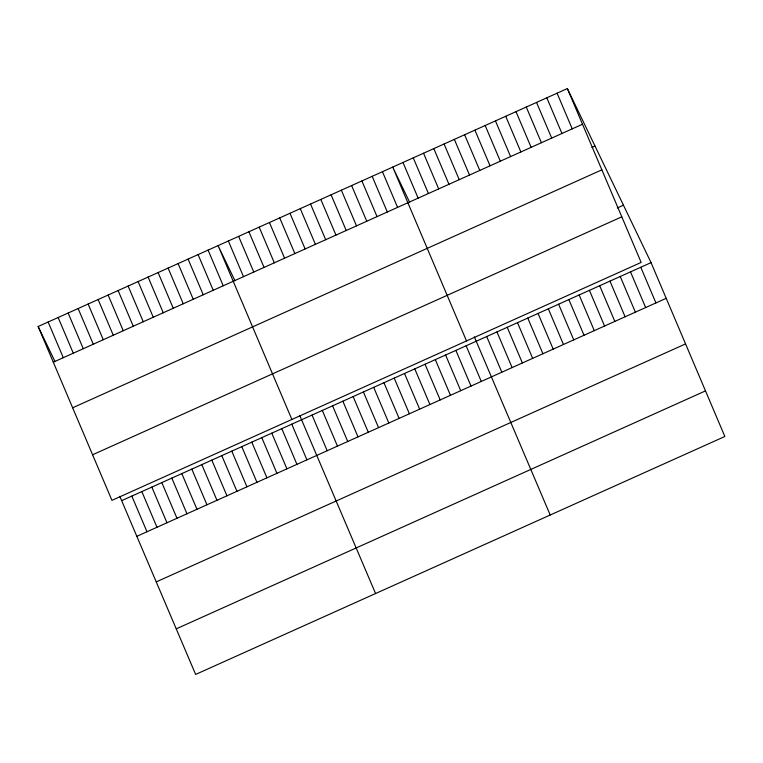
<?xml version="1.0" encoding="UTF-8"?>
<svg xmlns="http://www.w3.org/2000/svg" width="763" height="763" viewBox="0 0 763 763"><rect width="100%" height="100%" fill="white"/><g stroke="black" fill="none" stroke-linecap="round" stroke-linejoin="round"><path stroke-width="1.14" d="M567.357 88.565L641.158 262.424L111.942 500.366L38.15 326.507L567.357 88.565L651.058 262.634L724.85 436.493L195.643 674.435L119.801 496.322M53.296 362.187L582.503 124.245M591.897 147.402L594.978 146.01M72.647 407.785L601.864 169.844M617.277 207.965L623.438 205.199M92.59 454.767L621.797 216.826M121.842 500.576L651.058 262.634M136.987 536.255L666.194 298.314M156.339 581.854L685.555 343.913M176.282 628.836L705.498 390.894M409.597 202.195L392.726 167.087L466.517 340.937M474.367 336.903L550.209 515.006M234.956 280.717L218.084 245.61L291.876 419.459M299.725 415.425L375.568 593.528M38.15 326.507L55.031 361.614M640.777 267.26L655.922 302.93M557.085 93.191L572.231 128.861M630.505 271.876L645.651 307.556M546.813 97.807L561.959 133.487M620.233 276.492L635.379 312.172M536.542 102.423L551.687 138.103M609.961 281.118L625.107 316.788M526.27 107.049L541.415 142.719M599.689 285.734L614.835 321.404M515.998 111.665L531.143 147.335M589.418 290.35L604.563 326.03M505.726 116.281L520.871 151.961M579.146 294.966L594.291 330.646M495.454 120.897L510.59 156.577M568.874 299.592L584.019 335.262M485.182 125.523L500.318 161.193M558.602 304.208L573.738 339.888M474.901 130.139L490.046 165.819M548.33 308.824L563.466 344.504M464.629 134.755L479.774 170.435M538.049 313.45L553.194 349.12M454.357 139.381L469.503 175.051M527.777 318.066L542.922 353.736M444.085 143.997L459.231 179.667M517.505 322.682L532.65 358.362M433.813 148.613L448.959 184.293M507.233 327.298L522.378 362.978M423.541 153.229L438.687 188.909M496.961 331.924L512.107 367.594M413.269 157.855L428.415 193.525M486.689 336.54L501.835 372.22M402.998 162.471L418.134 198.151M466.145 345.782L481.281 381.452M382.444 171.713L397.59 207.383M455.873 350.398L471.009 386.068M372.172 176.329L387.318 212M445.592 355.014L460.738 390.694M361.9 180.945L377.046 216.625M435.32 359.631L450.466 395.31M351.629 185.562L366.774 221.241M425.048 364.256L440.194 399.926M341.357 190.187L356.502 225.858M414.776 368.872L429.922 404.552M331.085 194.803L346.23 230.483M404.504 373.489L419.65 409.168M320.813 199.42L335.958 235.099M394.233 378.114L409.378 413.784M310.541 204.045L325.677 239.716M383.961 382.73L399.106 418.401M300.269 208.661L315.405 244.332M373.689 387.346L388.825 423.026M289.988 213.278L305.133 248.957M363.417 391.963L378.553 427.642M279.716 217.894L294.861 253.574M353.135 396.588L368.281 432.259M269.444 222.519L284.589 258.19M342.864 401.204L358.009 436.884M259.172 227.136L274.318 262.815M332.592 405.821L347.737 441.5M248.9 231.752L264.046 267.431M322.32 410.446L337.465 446.117M238.628 236.377L253.774 272.048M312.048 415.062L327.193 450.733M228.356 240.994L243.502 276.664M291.781 424.171L306.926 459.851M208.089 250.102L223.225 285.782M281.785 428.672L296.931 464.343M198.094 254.604L213.23 290.274M271.79 433.165L286.926 468.835M188.089 259.096L203.235 294.766M261.795 437.657L276.931 473.337M178.094 263.588L193.239 299.268M251.79 442.149L266.936 477.829M168.098 268.08L183.244 303.76M241.795 446.641L256.94 482.321M158.103 272.572L173.249 308.252M231.799 451.143L246.945 486.813M148.108 277.074L163.253 312.744M221.804 455.635L236.95 491.315M138.113 281.566L153.258 317.246M211.809 460.127L226.954 495.807M128.117 286.058L143.263 321.738M201.814 464.619L216.959 500.299M118.122 290.55L133.267 326.23M191.818 469.121L206.964 504.791M108.127 295.052L123.263 330.722M181.823 473.613L196.968 509.283M98.131 299.544L113.267 335.215M171.828 478.105L186.964 513.785M88.127 304.036L103.272 339.716M161.832 482.597L176.968 518.277M78.131 308.529L93.277 344.208M151.837 487.099L166.973 522.769M68.136 313.03L83.281 348.701M141.832 491.591L156.978 527.262M58.141 317.522L73.286 353.193M131.837 496.084L146.982 531.763M48.145 322.015L63.291 357.694"/></g></svg>
